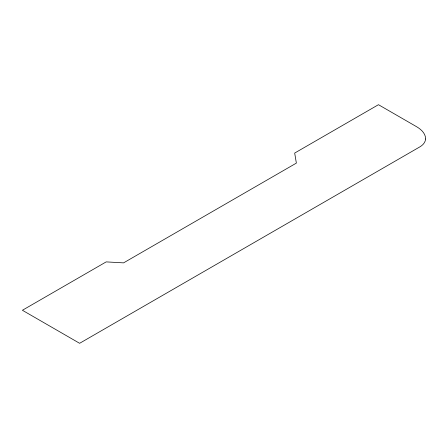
<?xml version="1.0" encoding="UTF-8"?>
<svg xmlns="http://www.w3.org/2000/svg" width="448" height="448" viewBox="0 0 448 448"><rect width="100%" height="100%" fill="white"/><g stroke="black" fill="none" stroke-linecap="round" stroke-linejoin="round"><path stroke-width="0.67" d="M425.6 139.009C425.359 142.43 422.834 145.158 419.978 146.804L79.626 343.302L22.4 310.268L106.182 261.895L123.57 262.87L296.369 163.106L294.683 153.065L378.465 104.698L416.612 126.722C421.025 129.321 425.712 133.442 425.6 139.009"/></g></svg>
